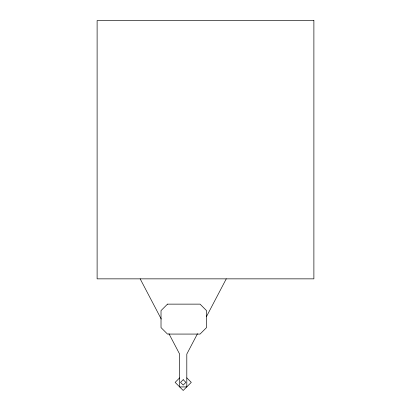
<?xml version="1.0" encoding="UTF-8"?>
<svg xmlns="http://www.w3.org/2000/svg" width="411" height="411" viewBox="0 0 411 411"><rect width="100%" height="100%" fill="white"/><g stroke="black" fill="none" stroke-linecap="round" stroke-linejoin="round"><path stroke-width="0.62" d="M197.486 333.722L186.805 354.082L186.805 386.931L179.628 386.931L179.628 354.082L168.947 333.722M206.384 316.753L226.266 278.853M179.622 377.894L175.137 382.379L183.208 390.45L191.285 382.379L186.8 377.894M140.166 278.853L161.23 319.013M167.498 304.135L161.02 310.618L161.02 327.588L167.498 334.071L200.054 334.071L206.533 327.588L206.533 310.618L200.054 304.135L167.498 304.135M183.208 379.687L180.521 382.379L183.208 385.071L185.9 382.379L183.208 379.687M313.886 20.55L97.114 20.55L97.114 278.853L313.886 278.853L313.886 20.55"/></g></svg>
